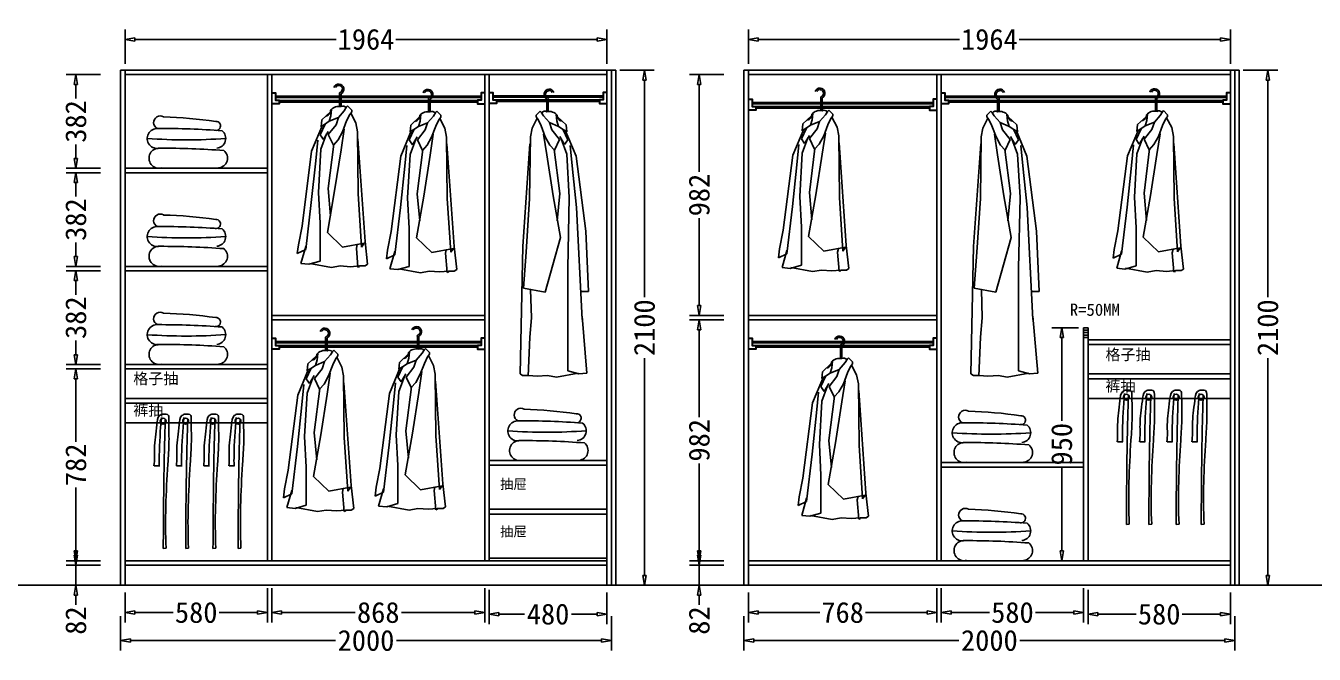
# Model space of a CAD drawing. Header units: millimetres. Extents: x 304407 to 361076, y -1262425 to -1203358.
# Drawn here: x 322080 to 327331, y -1222539 to -1219977 of the extents above; entities that cross this region are included whole.
import ezdxf

# ---------------------------------------------------------------- set-up
doc = ezdxf.new("R2010")
doc.units = ezdxf.units.MM
doc.header["$LTSCALE"] = 20
doc.layers.get('Defpoints').update_dxf_attribs({"color": 250})
for name, color, linetype in [('4', 1, 'Continuous'), ('6', 6, 'Continuous'), ('8', 8, 'Continuous'), ('LAYER10', 11, 'Continuous'), ('LAYER8', 11, 'Continuous'), ('图层3', 4, 'Continuous'), ('墙体', 40, 'Continuous')]:
    doc.layers.add(name, color=color, linetype=linetype)
doc.styles.get("Standard").update_dxf_attribs({"font": 'SimSun.ttf', "height": 85})
doc.styles.add('text', font='SimSun.ttf', dxfattribs={"height": 85})
doc.dimstyles.new('周文晶', dxfattribs={"dimtxt": 70, "dimasz": 40, "dimexe": 40, "dimexo": 30, "dimgap": 10, "dimtad": 0, "dimdec": 0, "dimtxsty": 'Standard', "dimblk": 'CLOSEDBLANK', "dimcen": 200, "dimclrd": 256, "dimclre": 256, "dimadec": 0, "dimazin": 0, "dimtfac": 1, "dimtdec": 0, "dimtmove": 0, "dimatfit": 3, "dimldrblk": 'CLOSEDBLANK', "dimfxl": 100, "dimfxlon": 1, "dimarcsym": 0})

# ---------------------------------------------------------------- blocks, each defined once
blk = doc.blocks.new('_ClosedBlank')
at = {"color": 0, "linetype": 'ByBlock', "lineweight": -2}
for p, q in [((-1, 0.17), (0, 0)), ((-1, 0.17), (-1, -0.17)), ((0, 0), (-1, -0.17))]:
    blk.add_line(p, q, dxfattribs=at)
blk = doc.blocks.new('*D686')
at = {"lineweight": -2, "transparency": 16777216}
for p, q in [((322484.6, -1222288), (322484.6, -1222409.5)), ((323064.6, -1222269.5), (323064.6, -1222409.5)), ((322524.6, -1222369.5), (322680.5, -1222369.5)), ((323024.6, -1222369.5), (322868.7, -1222369.5))]:
    blk.add_line(p, q, dxfattribs=at)
at = {"layer": 'Defpoints', "color": 0, "transparency": 16777216}
for p in [(323064.6, -1222158), (322484.6, -1222258), (323064.6, -1222369.5)]:
    blk.add_point(p, dxfattribs=at)
at = {"lineweight": -2, "transparency": 16777216, "xscale": 40, "yscale": 40, "zscale": 40, "rotation": 180}
blk.add_blockref('_ClosedBlank', (322484.6, -1222369.5), dxfattribs=at)
at = {"lineweight": -2, "transparency": 16777216, "xscale": 40, "yscale": 40, "zscale": 40}
blk.add_blockref('_ClosedBlank', (323064.6, -1222369.5), dxfattribs=at)
at = {"color": 0, "transparency": 16777216, "insert": (322774.6, -1222369.5), "char_height": 85, "attachment_point": 5}
blk.add_mtext('580', dxfattribs=at)
blk = doc.blocks.new('*D687')
at = {"lineweight": -2, "transparency": 16777216}
for p, q in [((323082.6, -1222269.5), (323082.6, -1222409.5)), ((323950.6, -1222269.5), (323950.6, -1222409.5)), ((323122.6, -1222369.5), (323422.1, -1222369.5)), ((323910.6, -1222369.5), (323611.1, -1222369.5))]:
    blk.add_line(p, q, dxfattribs=at)
at = {"layer": 'Defpoints', "color": 0, "transparency": 16777216}
for p in [(323082.6, -1220176), (323950.6, -1222158), (323950.6, -1222369.5)]:
    blk.add_point(p, dxfattribs=at)
at = {"lineweight": -2, "transparency": 16777216, "xscale": 40, "yscale": 40, "zscale": 40, "rotation": 180}
blk.add_blockref('_ClosedBlank', (323082.6, -1222369.5), dxfattribs=at)
at = {"lineweight": -2, "transparency": 16777216, "xscale": 40, "yscale": 40, "zscale": 40}
blk.add_blockref('_ClosedBlank', (323950.6, -1222369.5), dxfattribs=at)
at = {"color": 0, "transparency": 16777216, "insert": (323516.6, -1222369.5), "char_height": 85, "attachment_point": 5}
blk.add_mtext('868', dxfattribs=at)
blk = doc.blocks.new('*D688')
at = {"lineweight": -2, "transparency": 16777216}
for p, q in [((322484.6, -1220132.6), (322484.6, -1219992.6)), ((322524.6, -1220032.6), (323344.7, -1220032.6)), ((324408.6, -1220032.6), (323588.5, -1220032.6)), ((324448.6, -1220132.6), (324448.6, -1219992.6))]:
    blk.add_line(p, q, dxfattribs=at)
at = {"layer": 'Defpoints', "color": 0, "transparency": 16777216}
for p in [(324448.6, -1220032.6), (322484.6, -1220176), (324448.6, -1220176)]:
    blk.add_point(p, dxfattribs=at)
at = {"lineweight": -2, "transparency": 16777216, "xscale": 40, "yscale": 40, "zscale": 40, "rotation": 180}
blk.add_blockref('_ClosedBlank', (322484.6, -1220032.6), dxfattribs=at)
at = {"lineweight": -2, "transparency": 16777216, "xscale": 40, "yscale": 40, "zscale": 40}
blk.add_blockref('_ClosedBlank', (324448.6, -1220032.6), dxfattribs=at)
at = {"color": 0, "transparency": 16777216, "insert": (323466.6, -1220032.6), "char_height": 85, "attachment_point": 5}
blk.add_mtext('1964', dxfattribs=at)
blk = doc.blocks.new('*D689')
at = {"lineweight": -2, "transparency": 16777216}
for p, q in [((322466.6, -1222383.6), (322466.6, -1222523.6)), ((324466.6, -1222383.6), (324466.6, -1222523.6)), ((322506.6, -1222483.6), (323341.8, -1222483.6)), ((324426.6, -1222483.6), (323591.3, -1222483.6))]:
    blk.add_line(p, q, dxfattribs=at)
at = {"layer": 'Defpoints', "color": 0, "transparency": 16777216}
for p in [(322466.6, -1222258), (324466.6, -1222258), (324466.6, -1222483.6)]:
    blk.add_point(p, dxfattribs=at)
at = {"lineweight": -2, "transparency": 16777216, "xscale": 40, "yscale": 40, "zscale": 40, "rotation": 180}
blk.add_blockref('_ClosedBlank', (322466.6, -1222483.6), dxfattribs=at)
at = {"lineweight": -2, "transparency": 16777216, "xscale": 40, "yscale": 40, "zscale": 40}
blk.add_blockref('_ClosedBlank', (324466.6, -1222483.6), dxfattribs=at)
at = {"color": 0, "transparency": 16777216, "insert": (323466.6, -1222483.6), "char_height": 85, "attachment_point": 5}
blk.add_mtext('2000', dxfattribs=at)
blk = doc.blocks.new('*D690')
at = {"lineweight": -2, "transparency": 16777216}
for p, q in [((322284.3, -1222136), (322284.3, -1222096)), ((322384.3, -1222176), (322244.3, -1222176)), ((322284.3, -1222176), (322284.3, -1222258)), ((322384.3, -1222258), (322244.3, -1222258)), ((322284.3, -1222298), (322284.3, -1222338))]:
    blk.add_line(p, q, dxfattribs=at)
at = {"layer": 'Defpoints', "color": 0, "transparency": 16777216}
for p in [(322284.3, -1222176), (322484.6, -1222176), (322466.6, -1222258)]:
    blk.add_point(p, dxfattribs=at)
at = {"lineweight": -2, "transparency": 16777216, "xscale": 40, "yscale": 40, "zscale": 40}
for p, rotation in [((322284.3, -1222176), 270), ((322284.3, -1222258), 90)]:
    blk.add_blockref('_ClosedBlank', p, dxfattribs=dict(at, rotation=rotation))
at = {"color": 0, "transparency": 16777216, "insert": (322284.3, -1222402), "char_height": 85, "attachment_point": 5, "rotation": 90}
blk.add_mtext('82', dxfattribs=at)
blk = doc.blocks.new('*D691')
at = {"lineweight": -2, "transparency": 16777216}
for p, q in [((322384.3, -1221376), (322244.3, -1221376)), ((322284.3, -1221416), (322284.3, -1221673.9)), ((322284.3, -1222118), (322284.3, -1221860.1)), ((322384.3, -1222158), (322244.3, -1222158))]:
    blk.add_line(p, q, dxfattribs=at)
at = {"layer": 'Defpoints', "color": 0, "transparency": 16777216}
for p in [(322284.3, -1221376), (322484.6, -1221376), (322484.6, -1222158)]:
    blk.add_point(p, dxfattribs=at)
at = {"lineweight": -2, "transparency": 16777216, "xscale": 40, "yscale": 40, "zscale": 40}
for p, rotation in [((322284.3, -1221376), 90), ((322284.3, -1222158), 270)]:
    blk.add_blockref('_ClosedBlank', p, dxfattribs=dict(at, rotation=rotation))
at = {"color": 0, "transparency": 16777216, "insert": (322284.3, -1221767), "char_height": 85, "attachment_point": 5, "rotation": 90}
blk.add_mtext('782', dxfattribs=at)
blk = doc.blocks.new('*D692')
at = {"lineweight": -2, "transparency": 16777216}
for p, q in [((322384.3, -1220976), (322244.3, -1220976)), ((322284.3, -1221016), (322284.3, -1221073.6)), ((322284.3, -1221318), (322284.3, -1221260.3)), ((322384.3, -1221358), (322244.3, -1221358))]:
    blk.add_line(p, q, dxfattribs=at)
at = {"layer": 'Defpoints', "color": 0, "transparency": 16777216}
for p in [(322284.3, -1220976), (322484.6, -1220976), (322484.6, -1221358)]:
    blk.add_point(p, dxfattribs=at)
at = {"lineweight": -2, "transparency": 16777216, "xscale": 40, "yscale": 40, "zscale": 40}
for p, rotation in [((322284.3, -1220976), 90), ((322284.3, -1221358), 270)]:
    blk.add_blockref('_ClosedBlank', p, dxfattribs=dict(at, rotation=rotation))
at = {"color": 0, "transparency": 16777216, "insert": (322284.3, -1221167), "char_height": 85, "attachment_point": 5, "rotation": 90}
blk.add_mtext('382', dxfattribs=at)
blk = doc.blocks.new('*D693')
at = {"lineweight": -2, "transparency": 16777216}
for p, q in [((322384.3, -1220576), (322244.3, -1220576)), ((322284.3, -1220616), (322284.3, -1220673.6)), ((322284.3, -1220918), (322284.3, -1220860.3)), ((322384.3, -1220958), (322244.3, -1220958))]:
    blk.add_line(p, q, dxfattribs=at)
at = {"layer": 'Defpoints', "color": 0, "transparency": 16777216}
for p in [(322284.3, -1220576), (322484.6, -1220576), (322484.6, -1220958)]:
    blk.add_point(p, dxfattribs=at)
at = {"lineweight": -2, "transparency": 16777216, "xscale": 40, "yscale": 40, "zscale": 40}
for p, rotation in [((322284.3, -1220576), 90), ((322284.3, -1220958), 270)]:
    blk.add_blockref('_ClosedBlank', p, dxfattribs=dict(at, rotation=rotation))
at = {"color": 0, "transparency": 16777216, "insert": (322284.3, -1220767), "char_height": 85, "attachment_point": 5, "rotation": 90}
blk.add_mtext('382', dxfattribs=at)
blk = doc.blocks.new('*D694')
at = {"lineweight": -2, "transparency": 16777216}
for p, q in [((322384.3, -1220176), (322244.3, -1220176)), ((322284.3, -1220216), (322284.3, -1220273.6)), ((322284.3, -1220518), (322284.3, -1220460.3)), ((322384.3, -1220558), (322244.3, -1220558))]:
    blk.add_line(p, q, dxfattribs=at)
at = {"layer": 'Defpoints', "color": 0, "transparency": 16777216}
for p in [(322284.3, -1220176), (322484.6, -1220176), (322484.6, -1220558)]:
    blk.add_point(p, dxfattribs=at)
at = {"lineweight": -2, "transparency": 16777216, "xscale": 40, "yscale": 40, "zscale": 40}
for p, rotation in [((322284.3, -1220176), 90), ((322284.3, -1220558), 270)]:
    blk.add_blockref('_ClosedBlank', p, dxfattribs=dict(at, rotation=rotation))
at = {"color": 0, "transparency": 16777216, "insert": (322284.3, -1220367), "char_height": 85, "attachment_point": 5, "rotation": 90}
blk.add_mtext('382', dxfattribs=at)
blk = doc.blocks.new('*D695')
at = {"lineweight": -2, "transparency": 16777216}
for p, q in [((324501.5, -1220158), (324641.5, -1220158)), ((324601.5, -1220198), (324601.5, -1221083.2)), ((324601.5, -1222218), (324601.5, -1221332.7)), ((324501.5, -1222258), (324641.5, -1222258))]:
    blk.add_line(p, q, dxfattribs=at)
at = {"layer": 'Defpoints', "color": 0, "transparency": 16777216}
for p in [(324466.6, -1220158), (324601.5, -1220158), (324466.6, -1222258)]:
    blk.add_point(p, dxfattribs=at)
at = {"lineweight": -2, "transparency": 16777216, "xscale": 40, "yscale": 40, "zscale": 40}
for p, rotation in [((324601.5, -1220158), 90), ((324601.5, -1222258), 270)]:
    blk.add_blockref('_ClosedBlank', p, dxfattribs=dict(at, rotation=rotation))
at = {"color": 0, "transparency": 16777216, "insert": (324601.5, -1221208), "char_height": 85, "attachment_point": 5, "rotation": 90}
blk.add_mtext('2100', dxfattribs=at)
blk = doc.blocks.new('*D696')
at = {"lineweight": -2, "transparency": 16777216}
for p, q in [((323968.6, -1222276.2), (323968.6, -1222416.2)), ((324448.6, -1222288), (324448.6, -1222416.2)), ((324008.6, -1222376.2), (324113.1, -1222376.2)), ((324408.6, -1222376.2), (324304.1, -1222376.2))]:
    blk.add_line(p, q, dxfattribs=at)
at = {"layer": 'Defpoints', "color": 0, "transparency": 16777216}
for p in [(323968.6, -1222158), (324448.6, -1222258), (324448.6, -1222376.2)]:
    blk.add_point(p, dxfattribs=at)
at = {"lineweight": -2, "transparency": 16777216, "xscale": 40, "yscale": 40, "zscale": 40, "rotation": 180}
blk.add_blockref('_ClosedBlank', (323968.6, -1222376.2), dxfattribs=at)
at = {"lineweight": -2, "transparency": 16777216, "xscale": 40, "yscale": 40, "zscale": 40}
blk.add_blockref('_ClosedBlank', (324448.6, -1222376.2), dxfattribs=at)
at = {"color": 0, "transparency": 16777216, "insert": (324208.6, -1222376.2), "char_height": 85, "attachment_point": 5}
blk.add_mtext('480', dxfattribs=at)
blk = doc.blocks.new('*D676')
at = {"lineweight": -2, "transparency": 16777216}
for p, q in [((325025, -1222288), (325025, -1222409.5)), ((325793, -1222269.5), (325793, -1222409.5)), ((325065, -1222369.5), (325315.6, -1222369.5)), ((325753, -1222369.5), (325502.3, -1222369.5))]:
    blk.add_line(p, q, dxfattribs=at)
at = {"layer": 'Defpoints', "color": 0, "transparency": 16777216}
for p in [(325793, -1222158), (325025, -1222258), (325793, -1222369.5)]:
    blk.add_point(p, dxfattribs=at)
at = {"lineweight": -2, "transparency": 16777216, "xscale": 40, "yscale": 40, "zscale": 40, "rotation": 180}
blk.add_blockref('_ClosedBlank', (325025, -1222369.5), dxfattribs=at)
at = {"lineweight": -2, "transparency": 16777216, "xscale": 40, "yscale": 40, "zscale": 40}
blk.add_blockref('_ClosedBlank', (325793, -1222369.5), dxfattribs=at)
at = {"color": 0, "transparency": 16777216, "insert": (325409, -1222369.5), "char_height": 85, "attachment_point": 5}
blk.add_mtext('768', dxfattribs=at)
blk = doc.blocks.new('*D677')
at = {"lineweight": -2, "transparency": 16777216}
for p, q in [((325811, -1222269.5), (325811, -1222409.5)), ((326391, -1222269.5), (326391, -1222409.5)), ((325851, -1222369.5), (326006.9, -1222369.5)), ((326351, -1222369.5), (326195.1, -1222369.5))]:
    blk.add_line(p, q, dxfattribs=at)
at = {"layer": 'Defpoints', "color": 0, "transparency": 16777216}
for p in [(325811, -1220176), (326391, -1222158), (326391, -1222369.5)]:
    blk.add_point(p, dxfattribs=at)
at = {"lineweight": -2, "transparency": 16777216, "xscale": 40, "yscale": 40, "zscale": 40, "rotation": 180}
blk.add_blockref('_ClosedBlank', (325811, -1222369.5), dxfattribs=at)
at = {"lineweight": -2, "transparency": 16777216, "xscale": 40, "yscale": 40, "zscale": 40}
blk.add_blockref('_ClosedBlank', (326391, -1222369.5), dxfattribs=at)
at = {"color": 0, "transparency": 16777216, "insert": (326101, -1222369.5), "char_height": 85, "attachment_point": 5}
blk.add_mtext('580', dxfattribs=at)
blk = doc.blocks.new('*D678')
at = {"lineweight": -2, "transparency": 16777216}
for p, q in [((325025, -1220132.6), (325025, -1219992.6)), ((325065, -1220032.6), (325885.1, -1220032.6)), ((326949, -1220032.6), (326128.9, -1220032.6)), ((326989, -1220132.6), (326989, -1219992.6))]:
    blk.add_line(p, q, dxfattribs=at)
at = {"layer": 'Defpoints', "color": 0, "transparency": 16777216}
for p in [(326989, -1220032.6), (325025, -1220176), (326989, -1220176)]:
    blk.add_point(p, dxfattribs=at)
at = {"lineweight": -2, "transparency": 16777216, "xscale": 40, "yscale": 40, "zscale": 40, "rotation": 180}
blk.add_blockref('_ClosedBlank', (325025, -1220032.6), dxfattribs=at)
at = {"lineweight": -2, "transparency": 16777216, "xscale": 40, "yscale": 40, "zscale": 40}
blk.add_blockref('_ClosedBlank', (326989, -1220032.6), dxfattribs=at)
at = {"color": 0, "transparency": 16777216, "insert": (326007, -1220032.6), "char_height": 85, "attachment_point": 5}
blk.add_mtext('1964', dxfattribs=at)
blk = doc.blocks.new('*D679')
at = {"lineweight": -2, "transparency": 16777216}
for p, q in [((325007, -1222383.6), (325007, -1222523.6)), ((327007, -1222383.6), (327007, -1222523.6)), ((325047, -1222483.6), (325882.2, -1222483.6)), ((326967, -1222483.6), (326131.7, -1222483.6))]:
    blk.add_line(p, q, dxfattribs=at)
at = {"layer": 'Defpoints', "color": 0, "transparency": 16777216}
for p in [(325007, -1222258), (327007, -1222258), (327007, -1222483.6)]:
    blk.add_point(p, dxfattribs=at)
at = {"lineweight": -2, "transparency": 16777216, "xscale": 40, "yscale": 40, "zscale": 40, "rotation": 180}
blk.add_blockref('_ClosedBlank', (325007, -1222483.6), dxfattribs=at)
at = {"lineweight": -2, "transparency": 16777216, "xscale": 40, "yscale": 40, "zscale": 40}
blk.add_blockref('_ClosedBlank', (327007, -1222483.6), dxfattribs=at)
at = {"color": 0, "transparency": 16777216, "insert": (326007, -1222483.6), "char_height": 85, "attachment_point": 5}
blk.add_mtext('2000', dxfattribs=at)
blk = doc.blocks.new('*D680')
at = {"lineweight": -2, "transparency": 16777216}
for p, q in [((324824.7, -1222136), (324824.7, -1222096)), ((324924.7, -1222176), (324784.7, -1222176)), ((324824.7, -1222176), (324824.7, -1222258)), ((324924.7, -1222258), (324784.7, -1222258)), ((324824.7, -1222298), (324824.7, -1222338))]:
    blk.add_line(p, q, dxfattribs=at)
at = {"layer": 'Defpoints', "color": 0, "transparency": 16777216}
for p in [(324824.7, -1222176), (325025, -1222176), (325007, -1222258)]:
    blk.add_point(p, dxfattribs=at)
at = {"lineweight": -2, "transparency": 16777216, "xscale": 40, "yscale": 40, "zscale": 40}
for p, rotation in [((324824.7, -1222176), 270), ((324824.7, -1222258), 90)]:
    blk.add_blockref('_ClosedBlank', p, dxfattribs=dict(at, rotation=rotation))
at = {"color": 0, "transparency": 16777216, "insert": (324824.7, -1222402), "char_height": 85, "attachment_point": 5, "rotation": 90}
blk.add_mtext('82', dxfattribs=at)
blk = doc.blocks.new('*D681')
at = {"lineweight": -2, "transparency": 16777216}
for p, q in [((324924.7, -1221176), (324784.7, -1221176)), ((324824.7, -1221216), (324824.7, -1221572.7)), ((324824.7, -1222118), (324824.7, -1221761.3)), ((324924.7, -1222158), (324784.7, -1222158))]:
    blk.add_line(p, q, dxfattribs=at)
at = {"layer": 'Defpoints', "color": 0, "transparency": 16777216}
for p in [(324824.7, -1221176), (325025, -1221176), (325025, -1222158)]:
    blk.add_point(p, dxfattribs=at)
at = {"lineweight": -2, "transparency": 16777216, "xscale": 40, "yscale": 40, "zscale": 40}
for p, rotation in [((324824.7, -1221176), 90), ((324824.7, -1222158), 270)]:
    blk.add_blockref('_ClosedBlank', p, dxfattribs=dict(at, rotation=rotation))
at = {"color": 0, "transparency": 16777216, "insert": (324824.7, -1221667), "char_height": 85, "attachment_point": 5, "rotation": 90}
blk.add_mtext('982', dxfattribs=at)
blk = doc.blocks.new('*D682')
at = {"lineweight": -2, "transparency": 16777216}
for p, q in [((324924.7, -1220176), (324784.7, -1220176)), ((324824.7, -1220216), (324824.7, -1220572.7)), ((324824.7, -1221118), (324824.7, -1220761.3)), ((324924.7, -1221158), (324784.7, -1221158))]:
    blk.add_line(p, q, dxfattribs=at)
at = {"layer": 'Defpoints', "color": 0, "transparency": 16777216}
for p in [(324824.7, -1220176), (325025, -1220176), (325025, -1221158)]:
    blk.add_point(p, dxfattribs=at)
at = {"lineweight": -2, "transparency": 16777216, "xscale": 40, "yscale": 40, "zscale": 40}
for p, rotation in [((324824.7, -1220176), 90), ((324824.7, -1221158), 270)]:
    blk.add_blockref('_ClosedBlank', p, dxfattribs=dict(at, rotation=rotation))
at = {"color": 0, "transparency": 16777216, "insert": (324824.7, -1220667), "char_height": 85, "attachment_point": 5, "rotation": 90}
blk.add_mtext('982', dxfattribs=at)
blk = doc.blocks.new('*D683')
at = {"lineweight": -2, "transparency": 16777216}
for p, q in [((327041.9, -1220158), (327181.9, -1220158)), ((327141.9, -1220198), (327141.9, -1221083.2)), ((327141.9, -1222218), (327141.9, -1221332.7)), ((327041.9, -1222258), (327181.9, -1222258))]:
    blk.add_line(p, q, dxfattribs=at)
at = {"layer": 'Defpoints', "color": 0, "transparency": 16777216}
for p in [(327007, -1220158), (327141.9, -1220158), (327007, -1222258)]:
    blk.add_point(p, dxfattribs=at)
at = {"lineweight": -2, "transparency": 16777216, "xscale": 40, "yscale": 40, "zscale": 40}
for p, rotation in [((327141.9, -1220158), 90), ((327141.9, -1222258), 270)]:
    blk.add_blockref('_ClosedBlank', p, dxfattribs=dict(at, rotation=rotation))
at = {"color": 0, "transparency": 16777216, "insert": (327141.9, -1221208), "char_height": 85, "attachment_point": 5, "rotation": 90}
blk.add_mtext('2100', dxfattribs=at)
blk = doc.blocks.new('*D684')
at = {"lineweight": -2, "transparency": 16777216}
for p, q in [((326370, -1221208), (326262, -1221208)), ((326302, -1221248), (326302, -1221588)), ((326302, -1222118), (326302, -1221778)), ((326361, -1222158), (326262, -1222158))]:
    blk.add_line(p, q, dxfattribs=at)
at = {"layer": 'Defpoints', "color": 0, "transparency": 16777216}
for p in [(326400, -1221208), (326302, -1222158), (326391, -1222158)]:
    blk.add_point(p, dxfattribs=at)
at = {"lineweight": -2, "transparency": 16777216, "xscale": 40, "yscale": 40, "zscale": 40}
for p, rotation in [((326302, -1221208), 90), ((326302, -1222158), 270)]:
    blk.add_blockref('_ClosedBlank', p, dxfattribs=dict(at, rotation=rotation))
at = {"color": 0, "transparency": 16777216, "insert": (326302, -1221683), "char_height": 85, "attachment_point": 5, "rotation": 90}
blk.add_mtext('950', dxfattribs=at)
blk = doc.blocks.new('*D685')
at = {"lineweight": -2, "transparency": 16777216}
for p, q in [((326409, -1222276.2), (326409, -1222416.2)), ((326989, -1222288), (326989, -1222416.2)), ((326449, -1222376.2), (326604.9, -1222376.2)), ((326949, -1222376.2), (326793.1, -1222376.2))]:
    blk.add_line(p, q, dxfattribs=at)
at = {"layer": 'Defpoints', "color": 0, "transparency": 16777216}
for p in [(326409, -1222158), (326989, -1222258), (326989, -1222376.2)]:
    blk.add_point(p, dxfattribs=at)
at = {"lineweight": -2, "transparency": 16777216, "xscale": 40, "yscale": 40, "zscale": 40, "rotation": 180}
blk.add_blockref('_ClosedBlank', (326409, -1222376.2), dxfattribs=at)
at = {"lineweight": -2, "transparency": 16777216, "xscale": 40, "yscale": 40, "zscale": 40}
blk.add_blockref('_ClosedBlank', (326989, -1222376.2), dxfattribs=at)
at = {"color": 0, "transparency": 16777216, "insert": (326699, -1222376.2), "char_height": 85, "attachment_point": 5}
blk.add_mtext('580', dxfattribs=at)
blk = doc.blocks.new('A$C1C5764E0')
at = {"layer": '8'}
for p, q in [((172.3, 708.4), (172.3, 657.4)), ((178.3, 708.4), (178.3, 657.4)), ((135.3, 635.3), (99.9, 601.9)), ((137.4, 618.5), (140.1, 644.9)), ((167.9, 611.6), (191.5, 639.3)), ((191.5, 639.3), (201.2, 654.6)), ((201.2, 654.6), (205.3, 658.7)), ((205.3, 658.7), (222, 642.1)), ((222, 635.2), (213.6, 624.1)), ((222, 642.1), (222, 635.2)), ((103, 580.9), (58.4, 475.1)), ((113.7, 585.2), (93.2, 541.7)), ((99.9, 601.9), (97.1, 574.2)), ((97.1, 574.2), (130.4, 596.4)), ((126.3, 542.3), (158.2, 582.5)), ((130.4, 596.4), (137.4, 618.5)), ((130.4, 596.4), (167.9, 611.6)), ((158.2, 582.5), (167.9, 611.6)), ((201.2, 597.8), (184.5, 553.4)), ((213.6, 624.1), (201.2, 597.8)), ((217.8, 629.6), (238.6, 589.4)), ((238.6, 589.4), (245.5, 553.4)), ((93.2, 541.7), (106.3, 522.1)), ((96.5, 482.8), (119.4, 544.9)), ((106.3, 522.1), (125.9, 554.7)), ((147.1, 499.3), (126.3, 542.3)), ((184.5, 553.4), (166.5, 520.1)), ((178.3, 479.5), (191.3, 564.6)), ((245.5, 553.4), (248.3, 302.5)), ((276.4, 106.8), (247, 525.3)), ((58.4, 475.1), (19.5, 168.8)), ((75, 435), (83.4, 518.8)), ((86.6, 306.3), (96.5, 482.8)), ((148.8, 502.4), (125.9, 322.6)), ((166.5, 520.1), (147.1, 499.3)), ((152.1, 312.8), (178.3, 479.5)), ((57, 265.8), (75, 435)), ((125.9, 322.6), (135.7, 211.4)), ((34.3, 73.1), (57, 265.8)), ((93.2, 180.9), (86.6, 306.3)), ((122.6, 142.8), (152.1, 312.8)), ((248.3, 302.5), (262.2, 83.5)), ((19.5, 168.8), (4.8, 92.7)), ((93.2, 26.2), (93.2, 180.9)), ((184.8, 82.8), (122.6, 142.8)), ((286.7, 13.1), (276.4, 106.8)), ((4.8, 92.7), (0, 56.7)), ((0, 56.7), (34.3, 73.1)), ((34.3, 86.2), (14.7, 16.3)), ((273.1, 99.1), (184.8, 82.8)), ((244.2, 93.8), (240.9, 79.6)), ((240.9, 79.6), (247.4, 1.1)), ((262.2, 83.5), (273.1, 99.1)), ((14.7, 16.3), (47.4, 13.1)), ((47.4, 13.1), (93.2, 26.2)), ((50.7, 16.3), (139, 0)), ((139, 0), (175, 6.5)), ((175, 6.5), (217.5, 3.3)), ((217.5, 3.3), (253.5, 6.5)), ((247.4, 1.1), (254, 3.3)), ((253.5, 6.5), (276.9, 6.5)), ((276.9, 6.5), (286.7, 13.1))]:
    blk.add_line(p, q, dxfattribs=at)
for centre, radius, start, end in [((168.9, 727.1), 20.9, 296.6338, 159.5285), ((168.9, 727.1), 14.9, 296.6338, 150.6175), ((175.9, 709.9), 3.91, 94.6712, 201.9626), ((110.9, 641.2), 25.1, 286.2636, 2.0248), ((168.9, 613.1), 43.9, 77.6993, 138.5966), ((186.2, 639.8), 18, 42.48, 116.3392)]:
    blk.add_arc(centre, radius, start, end, dxfattribs=at)
blk = doc.blocks.new('A$C4F477F88')
at = {"layer": 'LAYER10'}
blk.add_blockref('A$C1C5764E0', (0, 0), dxfattribs=at)
blk = doc.blocks.new('A$C5E603B19')
at = {"layer": 'LAYER8'}
blk.add_blockref('A$C4F477F88', (0, 0), dxfattribs=at)
blk = doc.blocks.new('A$C1B0A679D')
at = {"layer": '图层3'}
blk.add_blockref('A$C5E603B19', (0, 0), dxfattribs=at)
blk = doc.blocks.new('A$C52EB379C')
at = {"layer": '8'}
for p, q in [((163.3, 1134.6), (163.3, 1083.5)), ((169.3, 1134.6), (169.3, 1083.5)), ((126.4, 1061.5), (91, 1028.1)), ((128.4, 1044.7), (131.2, 1071)), ((159, 1037.8), (182.5, 1065.5)), ((182.5, 1065.5), (192.3, 1080.7)), ((192.3, 1080.7), (196.4, 1084.9)), ((204.7, 1050.2), (192.3, 1023.9)), ((196.4, 1084.9), (213.1, 1068.3)), ((213.1, 1061.3), (204.7, 1050.2)), ((208.9, 1055.8), (229.7, 1015.6)), ((213.1, 1068.3), (213.1, 1061.3)), ((94.1, 1007.1), (49.5, 901.3)), ((104.8, 1011.4), (84.3, 967.8)), ((91, 1028.1), (88.2, 1000.3)), ((88.2, 1000.3), (121.5, 1022.5)), ((117.4, 968.5), (149.3, 1008.7)), ((121.5, 1022.5), (128.4, 1044.7)), ((121.5, 1022.5), (159, 1037.8)), ((149.3, 1008.7), (159, 1037.8)), ((192.3, 1023.9), (175.6, 979.5)), ((229.7, 1015.6), (236.6, 979.5)), ((84.3, 967.8), (97.4, 948.2)), ((87.6, 909), (110.5, 971.1)), ((97.4, 948.2), (117, 980.9)), ((138.2, 925.5), (117.4, 968.5)), ((157.6, 946.3), (138.2, 925.5)), ((175.6, 979.5), (157.6, 946.3)), ((169.3, 905.7), (182.4, 990.7)), ((236.6, 979.5), (239.4, 728.7)), ((267.5, 533), (238.1, 951.5)), ((49.5, 901.3), (10.6, 595)), ((66.1, 861.1), (74.5, 944.9)), ((77.7, 732.4), (87.6, 909)), ((139.9, 928.6), (117, 748.8)), ((143.2, 738.9), (169.3, 905.7)), ((48.1, 692), (66.1, 861.1)), ((113.7, 568.9), (143.2, 738.9)), ((117, 748.8), (126.8, 637.6)), ((25.4, 235.4), (48.1, 692)), ((84.3, 444.7), (77.7, 732.4)), ((239.4, 728.7), (253.3, 509.7)), ((10.6, 595), (0, 349)), ((175.9, 346.6), (113.7, 568.9)), ((277.8, 13.1), (267.5, 533)), ((253.3, 509.7), (264.2, 362.9)), ((84.3, 26.2), (84.3, 444.7)), ((0, 349), (31, 349)), ((264.2, 362.9), (175.9, 346.6)), ((235.3, 357.6), (232, 242)), ((25.4, 248.5), (5.8, 16.3)), ((232, 242), (238.5, 163.5)), ((238.5, 163.5), (245.1, 3.3)), ((5.8, 16.3), (38.5, 13.1)), ((38.5, 13.1), (84.3, 26.2)), ((41.7, 16.3), (130.1, 0)), ((130.1, 0), (166.1, 6.5)), ((166.1, 6.5), (208.6, 3.3)), ((208.6, 3.3), (244.6, 6.5)), ((244.6, 6.5), (268, 6.5)), ((268, 6.5), (277.8, 13.1))]:
    blk.add_line(p, q, dxfattribs=at)
for centre, radius, start, end in [((160, 1153.2), 20.9, 296.6338, 159.5285), ((160, 1153.2), 14.9, 296.6338, 150.6175), ((167, 1136), 3.91, 94.6712, 201.9626), ((102, 1067.4), 25.1, 286.2636, 2.0248), ((160, 1039.2), 43.9, 77.6993, 138.5966), ((177.3, 1066), 18, 42.48, 116.3392)]:
    blk.add_arc(centre, radius, start, end, dxfattribs=at)
blk = doc.blocks.new('A$C05785CA5')
at = {"layer": 'LAYER10'}
blk.add_blockref('A$C52EB379C', (0, 0), dxfattribs=at)
blk = doc.blocks.new('A$C100967EE')
at = {"layer": 'LAYER10'}
blk.add_blockref('A$C05785CA5', (0, 0), dxfattribs=at)
blk = doc.blocks.new('A$C65D30603')
at = {"layer": 'LAYER8'}
blk.add_blockref('A$C100967EE', (0, 0), dxfattribs=at)
blk = doc.blocks.new('A$C50CE712E')
at = {"layer": '图层3'}
blk.add_blockref('A$C65D30603', (0, 0), dxfattribs=at)
blk = doc.blocks.new('A$C11F00F61')
at = {"color": 8}
blk.add_line((48.2, 0), (290.3, 1.2), dxfattribs=at)
at = {"layer": '墙体', "color": 8}
for centre, radius, start, end in [((52.6, 186.6), 26.7, 59.8021, 244.0801), ((41, 121.6), 41, 86.0834, 284.0988), ((53.8, -3125.6), 3288.1, 85.6244, 90.1755), ((9.8, -1698.7), 1909.1, 81.8981, 88.3112), ((280.3, 173), 18.4, 260.1551, 94.4157), ((159.2, 2329.1), 2213.2, 265.8756, 274.159), ((279.7, 121.7), 40, 274.9406, 51.3165), ((48.2, 41), 41, 86.0834, 284.0988), ((61, -3206.2), 3288.1, 85.6244, 90.1755), ((286.9, 41.1), 40, 274.9406, 51.3165)]:
    blk.add_arc(centre, radius, start, end, dxfattribs=at)
blk = doc.blocks.new('A$C3B9601DC')
at = {"layer": '4', "color": 8}
blk.add_line((62, 1.5), (47.4, 0), dxfattribs=at)
for points, knots in [([(62, 1.5), (55.4, 144.3), (62.8, 324.3), (78.7, 548.8), (75.2, 622.1), (75.7, 684.6), (46.8, 686.9), (17.9, 676.1), (12.7, 599.8), (-1.5, 524.3), (4.4, 450.4), (0, 421.8)], [0, 0, 0, 0, 428.516837, 544.203019, 664.137455, 677.621305, 701.749401, 722.125787, 770.743064, 895.133582, 980.731534, 980.731534, 980.731534, 980.731534]), ([(37.8, 667.5), (32.8, 603.2), (26.4, 521.3), (26.8, 439.3), (26.9, 421.8)], [0, 0, 0, 0, 193.394932, 246.046188, 246.046188, 246.046188, 246.046188])]:
    blk.add_open_spline(points, degree=3, knots=knots, dxfattribs=at)
blk.add_spline([(57.6, 658.7), (53.2, 497.8), (47.4, 0)], degree=3, dxfattribs=at)
blk.add_open_spline([(1.4, 421.8), (10.7, 421.8), (19.9, 421.8), (29.2, 421.8)], degree=3, dxfattribs=at)
at = {"layer": '6', "color": 8}
blk.add_circle((47.2, 648.9), 15, dxfattribs=at)
blk = doc.blocks.new('edr334343')
at = {"layer": '6', "color": 8, "xscale": 0.7999999999301508, "yscale": 0.7999999999301508, "zscale": 0.7999999999301508}
for p in [(311012.9, -1202094.7), (311104.2, -1202094.7), (311215.5, -1202094.7), (311317.6, -1202094.7)]:
    blk.add_blockref('A$C3B9601DC', p, dxfattribs=at)

msp = doc.modelspace()

# ---------------------------------------------------------------- linework, layer by layer
for p, q in [((322466.6, -1222258), (322466.6, -1220158)), ((322466.6, -1220158), (324466.6, -1220158)), ((322484.6, -1222258), (322484.6, -1220158)), ((322484.6, -1220176), (324448.6, -1220176)), ((323064.6, -1222158), (323064.6, -1220176)), ((323082.6, -1222158), (323082.6, -1220176)), ((323950.6, -1220176), (323950.6, -1222158)), ((323968.6, -1220176), (323968.6, -1222158)), ((324448.6, -1220158), (324448.6, -1222258)), ((324466.6, -1220158), (324466.6, -1222258)), ((324484.6, -1220158), (324466.6, -1220158)), ((324484.6, -1222258), (324484.6, -1220158)), ((325007, -1222258), (325007, -1220158)), ((325007, -1220158), (327007, -1220158)), ((325025, -1222258), (325025, -1220158)), ((325025, -1220176), (326989, -1220176)), ((325793, -1222158), (325793, -1220176)), ((325811, -1222158), (325811, -1220176)), ((326989, -1220158), (326989, -1222258)), ((327007, -1220158), (327007, -1222258)), ((327025, -1220158), (327007, -1220158)), ((327025, -1222258), (327025, -1220158)), ((322484.6, -1220558), (323064.6, -1220558)), ((322484.6, -1220576), (323064.6, -1220576)), ((322484.6, -1220958), (323064.6, -1220958)), ((322484.6, -1220976), (323064.6, -1220976)), ((323950.6, -1221158), (323082.6, -1221158)), ((323950.6, -1221176), (323082.6, -1221176)), ((325793, -1221158), (325025, -1221158)), ((325793, -1221176), (325025, -1221176)), ((326391, -1221208), (326391, -1222158)), ((326409, -1221208), (326391, -1221208)), ((326409, -1221218), (326391, -1221218)), ((326409, -1221228), (326391, -1221228)), ((326409, -1221238), (326391, -1221238)), ((326409, -1221208), (326409, -1222158)), ((326409, -1221248), (326391, -1221248)), ((326989, -1221258), (326409, -1221258)), ((326989, -1221276), (326409, -1221276)), ((322484.6, -1221358), (323064.6, -1221358)), ((322484.6, -1221376), (323064.6, -1221376)), ((326989, -1221396), (326409, -1221396)), ((326989, -1221416), (326409, -1221416)), ((322484.6, -1221496), (323064.6, -1221496)), ((326989, -1221496), (326409, -1221496)), ((322484.6, -1221516), (323064.6, -1221516)), ((322484.6, -1221596), (323064.6, -1221596)), ((323968.6, -1221750), (324448.6, -1221750)), ((326391, -1221758), (325811, -1221758)), ((323968.6, -1221768), (324448.6, -1221768)), ((326391, -1221776), (325811, -1221776)), ((323968.6, -1221948), (324448.6, -1221948)), ((323968.6, -1221968), (324448.6, -1221968)), ((322484.6, -1222158), (324448.6, -1222158)), ((322484.6, -1222176), (324448.6, -1222176)), ((323968.6, -1222148), (324448.6, -1222148)), ((323968.6, -1222158), (324348.6, -1222158)), ((325025, -1222158), (326989, -1222158)), ((325025, -1222176), (326989, -1222176)), ((322466.6, -1222258), (324466.6, -1222258)), ((324466.6, -1222258), (324484.6, -1222258)), ((325007, -1222258), (327007, -1222258)), ((327007, -1222258), (327025, -1222258))]:
    msp.add_line(p, q)
at = {"color": 8}
msp.add_line((361075.9, -1222258), (304407.4, -1222258), dxfattribs=at)
msp.add_line((361075.9, -1222258), (304407.4, -1222258), dxfattribs=at)
at = {"lineweight": 30}
for points in [[(323082.6, -1220250.3), (323097.6, -1220250.3), (323097.6, -1220280.3), (323112.6, -1220280.3), (323112.6, -1220295.3), (323082.6, -1220295.3)], [(323935.6, -1220265.3), (323097.6, -1220265.3)], [(323935.6, -1220269.8), (323097.6, -1220269.8)], [(323920.6, -1220282.3), (323112.6, -1220282.3)], [(323920.6, -1220287.8), (323112.6, -1220287.8)], [(323950.6, -1220250.3), (323935.6, -1220250.3), (323935.6, -1220280.3), (323920.6, -1220280.3), (323920.6, -1220295.3), (323950.6, -1220295.3)], [(323968.6, -1220248.6), (323983.6, -1220248.6), (323983.6, -1220278.6), (323998.6, -1220278.6), (323998.6, -1220293.6), (323968.6, -1220293.6)], [(324433.6, -1220263.6), (323983.6, -1220263.6)], [(324433.6, -1220268.2), (323983.6, -1220268.2)], [(324418.6, -1220280.7), (323998.6, -1220280.7)], [(324418.6, -1220286.1), (323998.6, -1220286.1)], [(324448.6, -1220248.6), (324433.6, -1220248.6), (324433.6, -1220278.6), (324418.6, -1220278.6), (324418.6, -1220293.6), (324448.6, -1220293.6)], [(325025, -1220275.8), (325040, -1220275.8), (325040, -1220305.8), (325055, -1220305.8), (325055, -1220320.8), (325025, -1220320.8)], [(325778, -1220290.8), (325040, -1220290.8)], [(325778, -1220295.4), (325040, -1220295.4)], [(325793, -1220275.8), (325778, -1220275.8), (325778, -1220305.8), (325763, -1220305.8), (325763, -1220320.8), (325793, -1220320.8)], [(325811, -1220250.3), (325826, -1220250.3), (325826, -1220280.3), (325841, -1220280.3), (325841, -1220295.3), (325811, -1220295.3)], [(326974, -1220265.3), (325826, -1220265.3)], [(326974, -1220269.8), (325826, -1220269.8)], [(326959, -1220282.3), (325841, -1220282.3)], [(326959, -1220287.8), (325841, -1220287.8)], [(326989, -1220250.3), (326974, -1220250.3), (326974, -1220280.3), (326959, -1220280.3), (326959, -1220295.3), (326989, -1220295.3)], [(325763, -1220307.8), (325055, -1220307.8)], [(325763, -1220313.3), (325055, -1220313.3)], [(323082.6, -1221250.3), (323097.6, -1221250.3), (323097.6, -1221280.3), (323112.6, -1221280.3), (323112.6, -1221295.3), (323082.6, -1221295.3)], [(323935.6, -1221265.3), (323097.6, -1221265.3)], [(323935.6, -1221269.8), (323097.6, -1221269.8)], [(323920.6, -1221282.3), (323112.6, -1221282.3)], [(323920.6, -1221287.8), (323112.6, -1221287.8)], [(323950.6, -1221250.3), (323935.6, -1221250.3), (323935.6, -1221280.3), (323920.6, -1221280.3), (323920.6, -1221295.3), (323950.6, -1221295.3)], [(325025, -1221250.3), (325040, -1221250.3), (325040, -1221280.3), (325055, -1221280.3), (325055, -1221295.3), (325025, -1221295.3)], [(325778, -1221265.3), (325040, -1221265.3)], [(325778, -1221269.8), (325040, -1221269.8)], [(325763, -1221282.3), (325055, -1221282.3)], [(325763, -1221287.8), (325055, -1221287.8)], [(325793, -1221250.3), (325778, -1221250.3), (325778, -1221280.3), (325763, -1221280.3), (325763, -1221295.3), (325793, -1221295.3)]]:
    msp.add_lwpolyline(points, dxfattribs=at)

# ---------------------------------------------------------------- block references
for name, p in [('A$C1B0A679D', (323186.5, -1220962.6)), ('A$C1B0A679D', (323549.6, -1220984.1)), ('A$C1B0A679D', (325147.5, -1220979.2)), ('A$C1B0A679D', (326511.4, -1220981.7)), ('A$C11F00F61', (322575.1, -1220558)), ('A$C11F00F61', (322575.1, -1220958)), ('A$C11F00F61', (322575.1, -1221358)), ('A$C1B0A679D', (323129.9, -1221957.8)), ('A$C1B0A679D', (323503.5, -1221951.3)), ('A$C1B0A679D', (325227.5, -1221989.8)), ('edr334343', (15514.7, -19915.8)), ('A$C11F00F61', (324044.6, -1221750)), ('A$C11F00F61', (325855.7, -1221758)), ('edr334343', (11589.6, -20013.6)), ('A$C11F00F61', (325855.7, -1222158))]:
    msp.add_blockref(name, p)
at = {"xscale": -1}
for p in [(324372.9, -1221409.4), (326209.7, -1221409.4)]:
    msp.add_blockref('A$C50CE712E', p, dxfattribs=at)

# ---------------------------------------------------------------- texts
at = {"attachment_point": 1, "style": 'text'}
for s, insert, char_height, width in [('R=50MM', (326334.8, -1221109.5), 50, 419.038), ('格子抽', (326479.8, -1221294.7), 45, 293.784), ('格子抽', (322518, -1221392.8), 45, 293.784), ('裤抽', (326479.8, -1221423.1), 45, 293.784), ('裤抽', (322518, -1221521.3), 45, 293.784), ('抽屉', (324012.9, -1221825.6), 40, 305.609), ('抽屉', (324012.9, -1222019), 40, 305.609)]:
    msp.add_mtext(s, dxfattribs=dict(at, insert=insert, char_height=char_height, width=width))

# ---------------------------------------------------------------- dimensions: what is measured, and where the dimension line sits
for base, p1, p2, picture, middle in [((324448.6, -1220032.6), (322484.6, -1220176), (324448.6, -1220176), '*D688', (323466.6, -1220032.6)), ((326989, -1220032.6), (325025, -1220176), (326989, -1220176), '*D678', (326007, -1220032.6)), ((323950.6, -1222369.5), (323082.6, -1220176), (323950.6, -1222158), '*D687', (323516.6, -1222369.5)), ((326391, -1222369.5), (325811, -1220176), (326391, -1222158), '*D677', (326101, -1222369.5)), ((323064.6, -1222369.5), (322484.6, -1222258), (323064.6, -1222158), '*D686', (322774.6, -1222369.5)), ((324448.6, -1222376.2), (323968.6, -1222158), (324448.6, -1222258), '*D696', (324208.6, -1222376.2)), ((325793, -1222369.5), (325025, -1222258), (325793, -1222158), '*D676', (325409, -1222369.5)), ((326989, -1222376.2), (326409, -1222158), (326989, -1222258), '*D685', (326699, -1222376.2)), ((324466.6, -1222483.6), (322466.6, -1222258), (324466.6, -1222258), '*D689', (323466.6, -1222483.6)), ((327007, -1222483.6), (325007, -1222258), (327007, -1222258), '*D679', (326007, -1222483.6))]:
    dim = msp.add_linear_dim(base=base, p1=p1, p2=p2, dimstyle='周文晶')
    dim.commit()
    dim.dimension.update_dxf_attribs({"geometry": picture, "text_midpoint": middle})
for base, p1, p2, angle, picture, middle in [((322284.3, -1220176), (322484.6, -1220558), (322484.6, -1220176), 270, '*D694', (322284.3, -1220367)), ((324601.5, -1220158), (324466.6, -1222258), (324466.6, -1220158), 90, '*D695', (324601.5, -1221208)), ((324824.7, -1220176), (325025, -1221158), (325025, -1220176), 270, '*D682', (324824.7, -1220667)), ((327141.9, -1220158), (327007, -1222258), (327007, -1220158), 90, '*D683', (327141.9, -1221208)), ((322284.3, -1220576), (322484.6, -1220958), (322484.6, -1220576), 270, '*D693', (322284.3, -1220767)), ((322284.3, -1220976), (322484.6, -1221358), (322484.6, -1220976), 270, '*D692', (322284.3, -1221167)), ((324824.7, -1221176), (325025, -1222158), (325025, -1221176), 270, '*D681', (324824.7, -1221667)), ((326302, -1222158), (326400, -1221208), (326391, -1222158), 90, '*D684', (326302, -1221683)), ((322284.3, -1221376), (322484.6, -1222158), (322484.6, -1221376), 270, '*D691', (322284.3, -1221767))]:
    dim = msp.add_linear_dim(base=base, p1=p1, p2=p2, angle=angle, dimstyle='周文晶')
    dim.commit()
    dim.dimension.update_dxf_attribs({"geometry": picture, "text_midpoint": middle})
for base, p1, p2, picture, middle in [((322284.3, -1222176), (322466.6, -1222258), (322484.6, -1222176), '*D690', (322284.3, -1222402)), ((324824.7, -1222176), (325007, -1222258), (325025, -1222176), '*D680', (324824.7, -1222402))]:
    dim = msp.add_linear_dim(base=base, p1=p1, p2=p2, angle=270, dimstyle='周文晶')
    dim.commit()
    dim.dimension.update_dxf_attribs({"geometry": picture, "text_midpoint": middle, "dimtype": 128})

doc.saveas('drawing.dxf')
